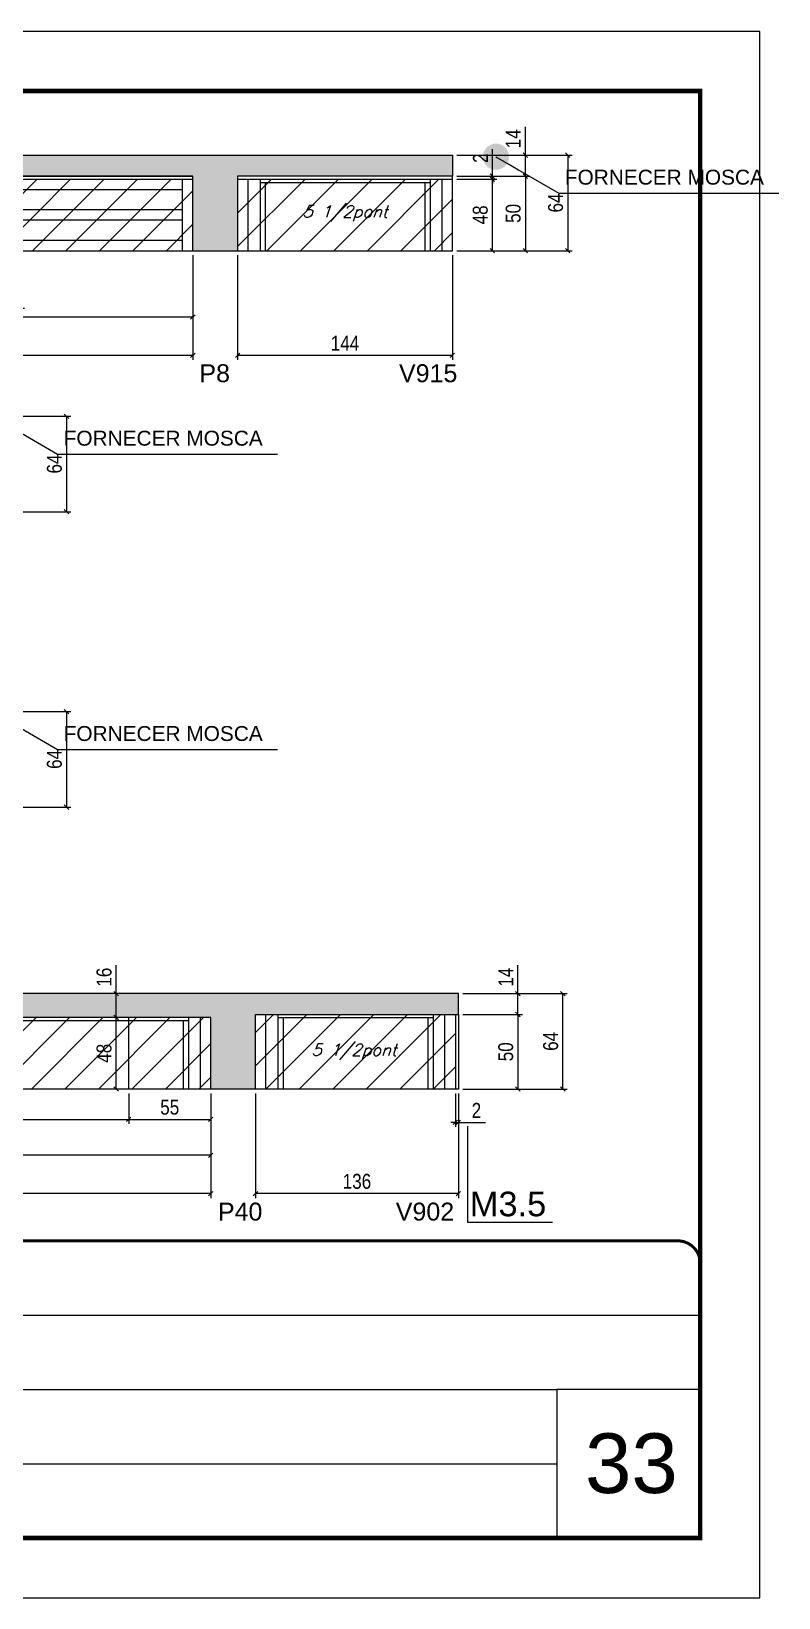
# Model space of a CAD drawing. Extents: x 3309 to 9563, y -2522 to 14608.
# Drawn here: x 4306 to 4807, y 4369 to 5419 of the extents above; entities that cross this region are included whole.
import ezdxf

# ---------------------------------------------------------------- set-up
doc = ezdxf.new("R2010")
doc.units = 0
doc.linetypes.add('CONTINUO', pattern=[0])
doc.linetypes.add('DASHED', pattern=[0.75, 0.5, -0.25])
for name, color, linetype in [('5', 5, 'Continuous'), ('COTA', 241, 'Continuous'), ('NOMENCLATURA', 7, 'Continuous'), ('Painéis', 200, 'Continuous'), ('SARR_2.2x7', 40, 'Continuous'), ('SARR_3.5x7', 81, 'Continuous'), ('texto', 7, 'Continuous')]:
    doc.layers.add(name, color=color, linetype=linetype)
for name, color, linetype, lineweight in [('CARIMBO', 255, 'Continuous', 9), ('Folhas', 255, 'Continuous', 9), ('Hachura', 251, 'Continuous', 9), ('SARRAFO DE PRESSAO', 251, 'DASHED', 9)]:
    doc.layers.add(name, color=color, linetype=linetype, lineweight=lineweight)
doc.styles.add('ARIAL', font='arial.ttf')
doc.styles.add('COTA TECNICA', font='techl___.ttf', dxfattribs={"height": 10})
doc.styles.add('Romans', font='romans.shx')
doc.styles.get("Standard").update_dxf_attribs({"font": 'arial.ttf'})
doc.styles.add('Tecnologia', font='')
doc.styles.get('Tecnologia').set_extended_font_data('Forgotten Futurist')
doc.dimstyles.new('3x', dxfattribs={"dimtxt": 10, "dimasz": 5, "dimexe": 7, "dimexo": 5, "dimgap": 4, "dimtad": 1, "dimdec": 4, "dimlfac": 0.333333, "dimdsep": 46, "dimtxsty": 'Standard', "dimblk": 'DOT', "dimcen": 0.09, "dimclrd": 1, "dimclre": 1, "dimclrt": 2, "dimadec": 0, "dimazin": 2, "dimtfac": 1, "dimtdec": 4, "dimtmove": 0, "dimatfit": 3, "dimldrblk": 'DOT', "dimfxl": 1, "dimtolj": 1, "dimtzin": 0, "dimlwd": 9, "dimlwe": 9, "dimarcsym": 0})
doc.dimstyles.new('PAINEL', dxfattribs={"dimtxt": 10, "dimasz": 3, "dimexe": 3, "dimexo": 3, "dimgap": 3, "dimtad": 1, "dimdec": 1, "dimzin": 12, "dimdsep": 46, "dimtxsty": 'COTA TECNICA', "dimblk1": 'OBLIQUE', "dimblk2": 'OBLIQUE', "dimsah": 1, "dimcen": 0.9, "dimclrd": 4, "dimclre": 4, "dimclrt": 240, "dimadec": 1, "dimazin": 3, "dimtfac": 1, "dimtdec": 1, "dimtmove": 0, "dimatfit": 3, "dimfxl": 1, "dimtolj": 1, "dimtzin": 12, "dimarcsym": 0})

# ---------------------------------------------------------------- blocks, each defined once
blk = doc.blocks.new('9999999999')
at = {"color": 30, "linetype": 'CONTINUO'}
for p, q in [((98564.6, 34230.2), (98564.6, 34429.4)), ((98564.6, 34379.6), (99584, 34379.6)), ((98564.6, 34329.8), (99488, 34329.8)), ((99584, 34329.8), (99488, 34329.8)), ((99488, 34329.8), (99488, 34230.2)), ((98564.6, 34280), (99488, 34280))]:
    blk.add_line(p, q, dxfattribs=at)
at = {"color": 30, "linetype": 'CONTINUO', "const_width": 2}
blk.add_lwpolyline([(99584, 34230.2), (99584, 34414.4, 0.414214), (99569, 34429.4), (98229, 34429.4, 0.414214), (98214, 34414.4), (98214, 34245.2, 0.414214), (98229, 34230.2), (99584, 34230.2)], format="xyb", dxfattribs=at)
at = {"layer": 'Folhas'}
blk.add_lwpolyline([(98139, 34190.2), (99624, 34190.2), (99624, 35240.2), (98139, 35240.2)], close=True, dxfattribs=at)
at = {"layer": 'Folhas', "color": 30, "const_width": 3}
blk.add_lwpolyline([(98214, 34230.2), (99584, 34230.2), (99584, 35200.2), (98214, 35200.2)], close=True, dxfattribs=at)
at = {"color": 7, "linetype": 'Continuous', "ltscale": 5, "style": 'ARIAL'}
for s, height, p in [('SKR', 15.48, (98837.7, 34393.1)), ('LEAF LOEFGREN', 15.483, (98837.7, 34343.3)), ('TÉRREO', 15.48, (98837.7, 34293.5)), ('NOVA SISTEMAS CONSTRUTIVOS', 11.059, (98263.2, 34267.2)), ('LATERAIS DE VIGAS', 15.483, (98837.7, 34243.7))]:
    blk.add_text(s, height=height, dxfattribs=at).set_placement(p)
at = {"layer": 'Folhas', "color": 7, "style": 'Tecnologia', "width": 1.5}
for s, p in [('CLIENTE:', (98573.7, 34397.2)), ('OBRA:', (98573.7, 34347.3)), ('PAVIMENTO:', (98573.7, 34297.5)), ('PROJETO:', (98573.7, 34247.7))]:
    blk.add_text(s, height=14, dxfattribs=at).set_placement(p)
blk = doc.blocks.new('_Oblique')
at = {"color": 0, "linetype": 'ByBlock', "lineweight": -2}
blk.add_line((-0.5, -0.5), (0.5, 0.5), dxfattribs=at)
blk = doc.blocks.new('*D2434')
at = {"layer": 'COTA', "color": 4, "linetype": 'ByBlock', "lineweight": -2, "transparency": 16777216}
for p, q in [((4170.3, 5269.2), (4170.3, 5224.8)), ((4414.3, 5269.2), (4414.3, 5224.8)), ((4170.3, 5227.8), (4414.3, 5227.8))]:
    blk.add_line(p, q, dxfattribs=at)
at = {"layer": 'Defpoints', "color": 0, "linetype": 'ByBlock', "transparency": 16777216}
for p in [(4170.3, 5272.2), (4414.3, 5272.2), (4414.3, 5227.8)]:
    blk.add_point(p, dxfattribs=at)
at = {"layer": 'COTA', "color": 4, "linetype": 'ByBlock', "lineweight": -2, "transparency": 16777216, "xscale": 3, "yscale": 3, "zscale": 3, "rotation": 180}
blk.add_blockref('_Oblique', (4170.3, 5227.8), dxfattribs=at)
at = {"layer": 'COTA', "color": 4, "linetype": 'ByBlock', "lineweight": -2, "transparency": 16777216, "xscale": 3, "yscale": 3, "zscale": 3}
blk.add_blockref('_Oblique', (4414.3, 5227.8), dxfattribs=at)
at = {"layer": 'COTA', "color": 240, "linetype": 'ByBlock', "transparency": 16777216, "insert": (4292.3, 5235.8), "char_height": 10, "attachment_point": 5, "style": 'COTA TECNICA'}
blk.add_mtext('\\A1;244', dxfattribs=at)
blk = doc.blocks.new('*D2436')
at = {"layer": 'COTA', "color": 4, "linetype": 'ByBlock', "lineweight": -2, "transparency": 16777216}
for p, q in [((3871.3, 5269.2), (3871.3, 5199.1)), ((4414.3, 5269.2), (4414.3, 5199.1)), ((3871.3, 5202.1), (4414.3, 5202.1))]:
    blk.add_line(p, q, dxfattribs=at)
at = {"layer": 'Defpoints', "color": 0, "linetype": 'ByBlock', "transparency": 16777216}
for p in [(3871.3, 5272.2), (4414.3, 5272.2), (4414.3, 5202.1)]:
    blk.add_point(p, dxfattribs=at)
at = {"layer": 'COTA', "color": 4, "linetype": 'ByBlock', "lineweight": -2, "transparency": 16777216, "xscale": 3, "yscale": 3, "zscale": 3, "rotation": 180}
blk.add_blockref('_Oblique', (3871.3, 5202.1), dxfattribs=at)
at = {"layer": 'COTA', "color": 4, "linetype": 'ByBlock', "lineweight": -2, "transparency": 16777216, "xscale": 3, "yscale": 3, "zscale": 3}
blk.add_blockref('_Oblique', (4414.3, 5202.1), dxfattribs=at)
at = {"layer": 'COTA', "color": 240, "linetype": 'ByBlock', "transparency": 16777216, "insert": (4142.8, 5210.3), "char_height": 10, "attachment_point": 5, "style": 'COTA TECNICA'}
blk.add_mtext('\\A1;543', dxfattribs=at)
blk = doc.blocks.new('*D2439')
at = {"layer": 'COTA', "color": 4, "lineweight": -2, "transparency": 16777216}
for p, q in [((4444.3, 5269.2), (4444.3, 5199.1)), ((4588.3, 5269.2), (4588.3, 5199.1)), ((4444.3, 5202.1), (4588.3, 5202.1))]:
    blk.add_line(p, q, dxfattribs=at)
at = {"layer": 'Defpoints', "color": 0, "transparency": 16777216}
for p in [(4444.3, 5272.2), (4588.3, 5272.2), (4588.3, 5202.1)]:
    blk.add_point(p, dxfattribs=at)
at = {"layer": 'COTA', "color": 4, "lineweight": -2, "transparency": 16777216, "xscale": 3, "yscale": 3, "zscale": 3, "rotation": 180}
blk.add_blockref('_Oblique', (4444.3, 5202.1), dxfattribs=at)
at = {"layer": 'COTA', "color": 4, "lineweight": -2, "transparency": 16777216, "xscale": 3, "yscale": 3, "zscale": 3}
blk.add_blockref('_Oblique', (4588.3, 5202.1), dxfattribs=at)
at = {"layer": 'COTA', "color": 240, "transparency": 16777216, "insert": (4516.3, 5210.2), "char_height": 10, "attachment_point": 5, "style": 'COTA TECNICA'}
blk.add_mtext('\\A1;144', dxfattribs=at)
blk = doc.blocks.new('*D2464')
at = {"layer": 'COTA', "color": 4, "lineweight": -2, "transparency": 16777216}
for p, q in [((4456.3, 4707.2), (4456.3, 4637.1)), ((4592.3, 4707.2), (4592.3, 4637.1)), ((4592.3, 4640.1), (4456.3, 4640.1))]:
    blk.add_line(p, q, dxfattribs=at)
at = {"layer": 'Defpoints', "color": 0, "transparency": 16777216}
for p in [(4456.3, 4710.2), (4592.3, 4710.2), (4456.3, 4640.1)]:
    blk.add_point(p, dxfattribs=at)
at = {"layer": 'COTA', "color": 4, "lineweight": -2, "transparency": 16777216, "xscale": 3, "yscale": 3, "zscale": 3, "rotation": 180}
blk.add_blockref('_Oblique', (4456.3, 4640.1), dxfattribs=at)
at = {"layer": 'COTA', "color": 4, "lineweight": -2, "transparency": 16777216, "xscale": 3, "yscale": 3, "zscale": 3}
blk.add_blockref('_Oblique', (4592.3, 4640.1), dxfattribs=at)
at = {"layer": 'COTA', "color": 240, "transparency": 16777216, "insert": (4524.3, 4648.3), "char_height": 10, "attachment_point": 5, "style": 'COTA TECNICA'}
blk.add_mtext('\\A1;136', dxfattribs=at)
blk = doc.blocks.new('*D2465')
at = {"layer": 'COTA', "color": 4, "linetype": 'ByBlock', "lineweight": -2, "transparency": 16777216}
for p, q in [((3883.3, 4707.2), (3883.3, 4637.1)), ((4426.3, 4707.2), (4426.3, 4637.1)), ((4426.3, 4640.1), (3883.3, 4640.1))]:
    blk.add_line(p, q, dxfattribs=at)
at = {"layer": 'Defpoints', "color": 0, "linetype": 'ByBlock', "transparency": 16777216}
for p in [(3883.3, 4710.2), (4426.3, 4710.2), (3883.3, 4640.1)]:
    blk.add_point(p, dxfattribs=at)
at = {"layer": 'COTA', "color": 4, "linetype": 'ByBlock', "lineweight": -2, "transparency": 16777216, "xscale": 3, "yscale": 3, "zscale": 3, "rotation": 180}
blk.add_blockref('_Oblique', (3883.3, 4640.1), dxfattribs=at)
at = {"layer": 'COTA', "color": 4, "linetype": 'ByBlock', "lineweight": -2, "transparency": 16777216, "xscale": 3, "yscale": 3, "zscale": 3}
blk.add_blockref('_Oblique', (4426.3, 4640.1), dxfattribs=at)
at = {"layer": 'COTA', "color": 240, "linetype": 'ByBlock', "transparency": 16777216, "insert": (4154.8, 4648.3), "char_height": 10, "attachment_point": 5, "style": 'COTA TECNICA'}
blk.add_mtext('\\A1;543', dxfattribs=at)
blk = doc.blocks.new('*D2460')
at = {"layer": 'COTA', "color": 4, "lineweight": -2, "transparency": 16777216}
for p, q in [((4127.3, 4707.2), (4127.3, 4686.9)), ((4371.3, 4707.2), (4371.3, 4686.9)), ((4127.3, 4689.9), (4371.3, 4689.9))]:
    blk.add_line(p, q, dxfattribs=at)
at = {"layer": 'Defpoints', "color": 0, "transparency": 16777216}
for p in [(4127.3, 4710.2, 0), (4371.3, 4710.2, 0), (4371.3, 4689.9)]:
    blk.add_point(p, dxfattribs=at)
at = {"layer": 'COTA', "color": 4, "lineweight": -2, "transparency": 16777216, "xscale": 3, "yscale": 3, "zscale": 3, "rotation": 180}
blk.add_blockref('_Oblique', (4127.3, 4689.9), dxfattribs=at)
at = {"layer": 'COTA', "color": 4, "lineweight": -2, "transparency": 16777216, "xscale": 3, "yscale": 3, "zscale": 3}
blk.add_blockref('_Oblique', (4371.3, 4689.9), dxfattribs=at)
at = {"layer": 'COTA', "color": 240, "transparency": 16777216, "insert": (4249.3, 4698), "char_height": 10, "attachment_point": 5, "style": 'COTA TECNICA'}
blk.add_mtext('\\A1;244', dxfattribs=at)
blk = doc.blocks.new('*D2461')
at = {"layer": 'COTA', "color": 4, "lineweight": -2, "transparency": 16777216}
for p, q in [((4371.3, 4707.2), (4371.3, 4686.9)), ((4426.3, 4707.2), (4426.3, 4686.9)), ((4371.3, 4689.9), (4426.3, 4689.9))]:
    blk.add_line(p, q, dxfattribs=at)
at = {"layer": 'Defpoints', "color": 0, "transparency": 16777216}
for p in [(4371.3, 4710.2, 0), (4426.3, 4710.2, 0), (4426.3, 4689.9)]:
    blk.add_point(p, dxfattribs=at)
at = {"layer": 'COTA', "color": 4, "lineweight": -2, "transparency": 16777216, "xscale": 3, "yscale": 3, "zscale": 3, "rotation": 180}
blk.add_blockref('_Oblique', (4371.3, 4689.9), dxfattribs=at)
at = {"layer": 'COTA', "color": 4, "lineweight": -2, "transparency": 16777216, "xscale": 3, "yscale": 3, "zscale": 3}
blk.add_blockref('_Oblique', (4426.3, 4689.9), dxfattribs=at)
at = {"layer": 'COTA', "color": 240, "transparency": 16777216, "insert": (4398.8, 4698), "char_height": 10, "attachment_point": 5, "style": 'COTA TECNICA'}
blk.add_mtext('\\A1;55', dxfattribs=at)
blk = doc.blocks.new('*D2462')
at = {"layer": 'COTA', "color": 4, "lineweight": -2, "transparency": 16777216}
for p, q in [((4127.3, 4707.2), (4127.3, 4662.8)), ((4426.3, 4707.2), (4426.3, 4662.8)), ((4426.3, 4665.8), (4127.3, 4665.8))]:
    blk.add_line(p, q, dxfattribs=at)
at = {"layer": 'Defpoints', "color": 0, "transparency": 16777216}
for p in [(4127.3, 4710.2), (4426.3, 4710.2), (4127.3, 4665.8)]:
    blk.add_point(p, dxfattribs=at)
at = {"layer": 'COTA', "color": 4, "lineweight": -2, "transparency": 16777216, "xscale": 3, "yscale": 3, "zscale": 3, "rotation": 180}
blk.add_blockref('_Oblique', (4127.3, 4665.8), dxfattribs=at)
at = {"layer": 'COTA', "color": 4, "lineweight": -2, "transparency": 16777216, "xscale": 3, "yscale": 3, "zscale": 3}
blk.add_blockref('_Oblique', (4426.3, 4665.8), dxfattribs=at)
at = {"layer": 'COTA', "color": 240, "transparency": 16777216, "insert": (4276.8, 4673.8), "char_height": 10, "attachment_point": 5, "style": 'COTA TECNICA'}
blk.add_mtext('\\A1;299', dxfattribs=at)
blk = doc.blocks.new('*D2466')
at = {"layer": 'COTA', "color": 4, "lineweight": -2, "transparency": 16777216}
for p, q in [((4595.3, 4760.2), (4635.2, 4760.2)), ((4632.2, 4760.2), (4632.2, 4710.2)), ((4595.3, 4710.2), (4635.2, 4710.2))]:
    blk.add_line(p, q, dxfattribs=at)
at = {"layer": 'Defpoints', "color": 0, "transparency": 16777216}
for p in [(4592.3, 4760.2), (4592.3, 4710.2), (4632.2, 4710.2)]:
    blk.add_point(p, dxfattribs=at)
at = {"layer": 'COTA', "color": 4, "lineweight": -2, "transparency": 16777216, "xscale": 3, "yscale": 3, "zscale": 3}
for p, rotation in [((4632.2, 4760.2), 90), ((4632.2, 4710.2), 270)]:
    blk.add_blockref('_Oblique', p, dxfattribs=dict(at, rotation=rotation))
at = {"layer": 'COTA', "color": 240, "transparency": 16777216, "insert": (4624.1, 4735.2), "char_height": 10, "attachment_point": 5, "rotation": 90, "style": 'COTA TECNICA'}
blk.add_mtext('\\A1;50', dxfattribs=at)
blk = doc.blocks.new('*D2467')
at = {"layer": 'COTA', "color": 4, "lineweight": -2, "transparency": 16777216}
for p, q in [((4632.2, 4774.2), (4632.2, 4793.3)), ((4595.3, 4774.2), (4635.2, 4774.2)), ((4632.2, 4760.2), (4632.2, 4774.2)), ((4595.3, 4760.2), (4635.2, 4760.2))]:
    blk.add_line(p, q, dxfattribs=at)
at = {"layer": 'Defpoints', "color": 0, "transparency": 16777216}
for p in [(4592.3, 4774.2), (4632.2, 4774.2), (4592.3, 4760.2)]:
    blk.add_point(p, dxfattribs=at)
at = {"layer": 'COTA', "color": 4, "lineweight": -2, "transparency": 16777216, "xscale": 3, "yscale": 3, "zscale": 3}
for p, rotation in [((4632.2, 4774.2), 90), ((4632.2, 4760.2), 270)]:
    blk.add_blockref('_Oblique', p, dxfattribs=dict(at, rotation=rotation))
at = {"layer": 'COTA', "color": 240, "transparency": 16777216, "insert": (4624.1, 4785.2), "char_height": 10, "attachment_point": 5, "rotation": 90, "style": 'COTA TECNICA'}
blk.add_mtext('\\A1;14', dxfattribs=at)
blk = doc.blocks.new('*D2468')
at = {"layer": 'COTA', "color": 4, "lineweight": -2, "transparency": 16777216}
for p, q in [((4595.3, 4774.2), (4665.3, 4774.2)), ((4662.3, 4710.2), (4662.3, 4774.2)), ((4595.3, 4710.2), (4665.3, 4710.2))]:
    blk.add_line(p, q, dxfattribs=at)
at = {"layer": 'Defpoints', "color": 0, "transparency": 16777216}
for p in [(4592.3, 4774.2), (4662.3, 4774.2), (4592.3, 4710.2)]:
    blk.add_point(p, dxfattribs=at)
at = {"layer": 'COTA', "color": 4, "lineweight": -2, "transparency": 16777216, "xscale": 3, "yscale": 3, "zscale": 3}
for p, rotation in [((4662.3, 4774.2), 90), ((4662.3, 4710.2), 270)]:
    blk.add_blockref('_Oblique', p, dxfattribs=dict(at, rotation=rotation))
at = {"layer": 'COTA', "color": 240, "transparency": 16777216, "insert": (4654.2, 4742.2), "char_height": 10, "attachment_point": 5, "rotation": 90, "style": 'COTA TECNICA'}
blk.add_mtext('\\A1;64', dxfattribs=at)
blk = doc.blocks.new('*D2469')
at = {"layer": 'COTA', "color": 4, "lineweight": -2, "transparency": 16777216}
for p, q in [((4590.3, 4707.2), (4590.3, 4684.9)), ((4592.3, 4707.2), (4592.3, 4684.9)), ((4590.3, 4687.9), (4587.3, 4687.9)), ((4590.3, 4687.9), (4592.3, 4687.9)), ((4592.3, 4687.9), (4610.4, 4687.9))]:
    blk.add_line(p, q, dxfattribs=at)
at = {"layer": 'Defpoints', "color": 0, "transparency": 16777216}
for p in [(4590.3, 4710.2), (4592.3, 4710.2), (4592.3, 4687.9)]:
    blk.add_point(p, dxfattribs=at)
at = {"layer": 'COTA', "color": 4, "lineweight": -2, "transparency": 16777216, "xscale": 3, "yscale": 3, "zscale": 3}
blk.add_blockref('_Oblique', (4590.3, 4687.9), dxfattribs=at)
at = {"layer": 'COTA', "color": 4, "lineweight": -2, "transparency": 16777216, "xscale": 3, "yscale": 3, "zscale": 3, "rotation": 180}
blk.add_blockref('_Oblique', (4592.3, 4687.9), dxfattribs=at)
at = {"layer": 'COTA', "color": 240, "transparency": 16777216, "insert": (4604.4, 4695.9), "char_height": 10, "attachment_point": 5, "style": 'COTA TECNICA'}
blk.add_mtext('\\A1;2', dxfattribs=at)
blk = doc.blocks.new('*D2470')
at = {"layer": 'COTA', "color": 4, "lineweight": -2, "transparency": 16777216}
for p, q in [((4368.3, 4758.2), (4359.9, 4758.2)), ((4362.9, 4710.2), (4362.9, 4758.2)), ((4368.3, 4710.2), (4359.9, 4710.2))]:
    blk.add_line(p, q, dxfattribs=at)
at = {"layer": 'Defpoints', "color": 0, "transparency": 16777216}
for p in [(4362.9, 4758.2), (4371.3, 4758.2), (4371.3, 4710.2)]:
    blk.add_point(p, dxfattribs=at)
at = {"layer": 'COTA', "color": 4, "lineweight": -2, "transparency": 16777216, "xscale": 3, "yscale": 3, "zscale": 3}
for p, rotation in [((4362.9, 4758.2), 90), ((4362.9, 4710.2), 270)]:
    blk.add_blockref('_Oblique', p, dxfattribs=dict(at, rotation=rotation))
at = {"layer": 'COTA', "color": 240, "transparency": 16777216, "insert": (4354.8, 4734.2), "char_height": 10, "attachment_point": 5, "rotation": 90, "style": 'COTA TECNICA'}
blk.add_mtext('\\A1;48', dxfattribs=at)
blk = doc.blocks.new('*D2471')
at = {"layer": 'COTA', "color": 4, "lineweight": -2, "transparency": 16777216}
for p, q in [((4362.9, 4774.2), (4362.9, 4793.2)), ((4368.3, 4774.2), (4359.9, 4774.2)), ((4362.9, 4758.2), (4362.9, 4774.2)), ((4368.3, 4758.2), (4359.9, 4758.2))]:
    blk.add_line(p, q, dxfattribs=at)
at = {"layer": 'Defpoints', "color": 0, "transparency": 16777216}
for p in [(4362.9, 4774.2), (4371.3, 4774.2), (4371.3, 4758.2)]:
    blk.add_point(p, dxfattribs=at)
at = {"layer": 'COTA', "color": 4, "lineweight": -2, "transparency": 16777216, "xscale": 3, "yscale": 3, "zscale": 3}
for p, rotation in [((4362.9, 4774.2), 90), ((4362.9, 4758.2), 270)]:
    blk.add_blockref('_Oblique', p, dxfattribs=dict(at, rotation=rotation))
at = {"layer": 'COTA', "color": 240, "transparency": 16777216, "insert": (4354.8, 4785.2), "char_height": 10, "attachment_point": 5, "rotation": 90, "style": 'COTA TECNICA'}
blk.add_mtext('\\A1;16', dxfattribs=at)
blk = doc.blocks.new('_Dot')
at = {"color": 0, "linetype": 'ByBlock', "lineweight": -2}
blk.add_line((-0.5, 0), (-1, 0), dxfattribs=at)
at = {"color": 0, "linetype": 'ByBlock', "const_width": 0.5}
blk.add_lwpolyline([(-0.25, 0, 1), (0.25, 0, 1)], format="xyb", close=True, dxfattribs=at)
blk = doc.blocks.new('*D2655')
at = {"layer": 'COTA', "color": 4, "lineweight": -2, "transparency": 16777216}
for p, q in [((4255.3, 4963.2), (4332.6, 4963.2)), ((4329.6, 4963.2), (4329.6, 4899.2)), ((4255.3, 4899.2), (4332.6, 4899.2))]:
    blk.add_line(p, q, dxfattribs=at)
at = {"layer": 'Defpoints', "color": 0, "transparency": 16777216}
for p in [(4252.3, 4963.2, 0), (4252.3, 4899.2, 0), (4329.6, 4899.2)]:
    blk.add_point(p, dxfattribs=at)
at = {"layer": 'COTA', "color": 4, "lineweight": -2, "transparency": 16777216, "xscale": 3, "yscale": 3, "zscale": 3}
for p, rotation in [((4329.6, 4963.2), 90), ((4329.6, 4899.2), 270)]:
    blk.add_blockref('_Oblique', p, dxfattribs=dict(at, rotation=rotation))
at = {"layer": 'COTA', "color": 240, "transparency": 16777216, "insert": (4321.5, 4931.2), "char_height": 10, "attachment_point": 5, "rotation": 90, "style": 'COTA TECNICA'}
blk.add_mtext('\\A1;64', dxfattribs=at)
blk = doc.blocks.new('*D2660')
at = {"layer": 'COTA', "color": 4, "lineweight": -2, "transparency": 16777216}
for p, q in [((4255.3, 5161.2), (4332.6, 5161.2)), ((4329.6, 5161.2), (4329.6, 5097.2)), ((4255.3, 5097.2), (4332.6, 5097.2))]:
    blk.add_line(p, q, dxfattribs=at)
at = {"layer": 'Defpoints', "color": 0, "transparency": 16777216}
for p in [(4252.3, 5161.2, 0), (4252.3, 5097.2, 0), (4329.6, 5097.2)]:
    blk.add_point(p, dxfattribs=at)
at = {"layer": 'COTA', "color": 4, "lineweight": -2, "transparency": 16777216, "xscale": 3, "yscale": 3, "zscale": 3}
for p, rotation in [((4329.6, 5161.2), 90), ((4329.6, 5097.2), 270)]:
    blk.add_blockref('_Oblique', p, dxfattribs=dict(at, rotation=rotation))
at = {"layer": 'COTA', "color": 240, "transparency": 16777216, "insert": (4321.5, 5129.2), "char_height": 10, "attachment_point": 5, "rotation": 90, "style": 'COTA TECNICA'}
blk.add_mtext('\\A1;64', dxfattribs=at)
blk = doc.blocks.new('*D2663')
at = {"layer": 'COTA', "color": 4, "lineweight": -2, "transparency": 16777216}
for p, q in [((4591.3, 5322.2), (4640.2, 5322.2)), ((4637.2, 5322.2), (4637.2, 5272.2)), ((4591.3, 5272.2), (4640.2, 5272.2))]:
    blk.add_line(p, q, dxfattribs=at)
at = {"layer": 'Defpoints', "color": 0, "transparency": 16777216}
for p in [(4588.3, 5322.2, 0), (4588.3, 5272.2, 0), (4637.2, 5272.2)]:
    blk.add_point(p, dxfattribs=at)
at = {"layer": 'COTA', "color": 4, "lineweight": -2, "transparency": 16777216, "xscale": 3, "yscale": 3, "zscale": 3}
for p, rotation in [((4637.2, 5322.2), 90), ((4637.2, 5272.2), 270)]:
    blk.add_blockref('_Oblique', p, dxfattribs=dict(at, rotation=rotation))
at = {"layer": 'COTA', "color": 240, "transparency": 16777216, "insert": (4629.1, 5297.2), "char_height": 10, "attachment_point": 5, "rotation": 90, "style": 'COTA TECNICA'}
blk.add_mtext('\\A1;50', dxfattribs=at)
blk = doc.blocks.new('*D2664')
at = {"layer": 'COTA', "color": 4, "lineweight": -2, "transparency": 16777216}
for p, q in [((4637.2, 5336.2), (4637.2, 5355.3)), ((4591.3, 5336.2), (4640.2, 5336.2)), ((4637.2, 5322.2), (4637.2, 5336.2)), ((4591.3, 5322.2), (4640.2, 5322.2))]:
    blk.add_line(p, q, dxfattribs=at)
at = {"layer": 'Defpoints', "color": 0, "transparency": 16777216}
for p in [(4588.3, 5336.2, 0), (4637.2, 5336.2), (4588.3, 5322.2, 0)]:
    blk.add_point(p, dxfattribs=at)
at = {"layer": 'COTA', "color": 4, "lineweight": -2, "transparency": 16777216, "xscale": 3, "yscale": 3, "zscale": 3}
for p, rotation in [((4637.2, 5336.2), 90), ((4637.2, 5322.2), 270)]:
    blk.add_blockref('_Oblique', p, dxfattribs=dict(at, rotation=rotation))
at = {"layer": 'COTA', "color": 240, "transparency": 16777216, "insert": (4629.1, 5347.2), "char_height": 10, "attachment_point": 5, "rotation": 90, "style": 'COTA TECNICA'}
blk.add_mtext('\\A1;14', dxfattribs=at)
blk = doc.blocks.new('*D2666')
at = {"layer": 'COTA', "color": 4, "lineweight": -2, "transparency": 16777216}
for p, q in [((4591.3, 5320.2), (4618.1, 5320.2)), ((4615.1, 5272.2), (4615.1, 5320.2)), ((4591.3, 5272.2), (4618.1, 5272.2))]:
    blk.add_line(p, q, dxfattribs=at)
at = {"layer": 'Defpoints', "color": 0, "transparency": 16777216}
for p in [(4588.3, 5320.2, 0), (4615.1, 5320.2), (4588.3, 5272.2, 0)]:
    blk.add_point(p, dxfattribs=at)
at = {"layer": 'COTA', "color": 4, "lineweight": -2, "transparency": 16777216, "xscale": 3, "yscale": 3, "zscale": 3}
for p, rotation in [((4615.1, 5320.2), 90), ((4615.1, 5272.2), 270)]:
    blk.add_blockref('_Oblique', p, dxfattribs=dict(at, rotation=rotation))
at = {"layer": 'COTA', "color": 240, "transparency": 16777216, "insert": (4607, 5296.2), "char_height": 10, "attachment_point": 5, "rotation": 90, "style": 'COTA TECNICA'}
blk.add_mtext('\\A1;48', dxfattribs=at)
blk = doc.blocks.new('*D2667')
at = {"layer": 'COTA', "color": 4, "lineweight": -2, "transparency": 16777216}
for p, q in [((4615.1, 5322.2), (4615.1, 5340.3)), ((4591.3, 5322.2), (4618.1, 5322.2)), ((4591.3, 5320.2), (4618.1, 5320.2)), ((4615.1, 5320.2), (4615.1, 5322.2)), ((4615.1, 5320.2), (4615.1, 5317.2))]:
    blk.add_line(p, q, dxfattribs=at)
at = {"layer": 'Defpoints', "color": 0, "transparency": 16777216}
for p in [(4588.3, 5322.2, 0), (4588.3, 5320.2, 0), (4615.1, 5322.2)]:
    blk.add_point(p, dxfattribs=at)
at = {"layer": 'COTA', "color": 4, "lineweight": -2, "transparency": 16777216, "xscale": 3, "yscale": 3, "zscale": 3}
for p, rotation in [((4615.1, 5322.2), 270), ((4615.1, 5320.2), 90)]:
    blk.add_blockref('_Oblique', p, dxfattribs=dict(at, rotation=rotation))
at = {"layer": 'COTA', "color": 240, "transparency": 16777216, "insert": (4607.1, 5334.2), "char_height": 10, "attachment_point": 5, "rotation": 90, "style": 'COTA TECNICA'}
blk.add_mtext('\\A1;2', dxfattribs=at)
blk = doc.blocks.new('*D2665')
at = {"layer": 'COTA', "color": 4, "lineweight": -2, "transparency": 16777216}
for p, q in [((4591.3, 5336.2), (4668.6, 5336.2)), ((4665.6, 5336.2), (4665.6, 5272.2)), ((4591.3, 5272.2), (4668.6, 5272.2))]:
    blk.add_line(p, q, dxfattribs=at)
at = {"layer": 'Defpoints', "color": 0, "transparency": 16777216}
for p in [(4588.3, 5336.2, 0), (4588.3, 5272.2, 0), (4665.6, 5272.2)]:
    blk.add_point(p, dxfattribs=at)
at = {"layer": 'COTA', "color": 4, "lineweight": -2, "transparency": 16777216, "xscale": 3, "yscale": 3, "zscale": 3}
for p, rotation in [((4665.6, 5336.2), 90), ((4665.6, 5272.2), 270)]:
    blk.add_blockref('_Oblique', p, dxfattribs=dict(at, rotation=rotation))
at = {"layer": 'COTA', "color": 240, "transparency": 16777216, "insert": (4657.5, 5304.2), "char_height": 10, "attachment_point": 5, "rotation": 90, "style": 'COTA TECNICA'}
blk.add_mtext('\\A1;64', dxfattribs=at)

msp = doc.modelspace()

# ---------------------------------------------------------------- hatches: boundary and pattern name
at = {"layer": 'COTA'}
h = msp.add_hatch(dxfattribs=at)
h.set_pattern_fill('AR-CONC', color=256, scale=0.03)
h.paths.add_polyline_path([(4444.33, 5322.17), (4588.33, 5322.17), (4588.33, 5336.17), (3709.33, 5336.17), (3709.33, 5322.17), (3841.33, 5322.17), (3841.33, 5272.17), (3871.33, 5272.17), (3871.33, 5322.17), (4414.33, 5322.17), (4414.33, 5272.17), (4444.33, 5272.17)])
h = msp.add_hatch(dxfattribs=at)
h.set_pattern_fill('AR-CONC', color=256, scale=0.03)
h.set_pattern_definition([(50, (0, -561.9996), (5.46554, -0.4781726), [0.5715, -6.2865]), (355, (0, -561.9996), (-1.0573026, 5.7317054), [0.4572, -5.0292175]), (100.451445, (0.4555, -562.0395), (4.4082374, 5.2535326), [0.4857003, -5.3427073]), (46.1842, (0, -560.4756), (8.132371, -1.26127), [0.85725, -9.42975]), (96.63556, (0.678, -560.581), (7.122124, 7.422784), [0.728551, -8.014068]), (351.18415, (0, -560.476), (7.122124, 7.422784), [0.685799, -7.543792]), (21, (0.762, -560.8566), (4.5484317, -3.067956), [0.5715, -6.2865]), (326, (0.762, -560.8566), (1.854061, 5.525639), [0.4572, -5.0292]), (71.451445, (1.141, -561.1123), (6.4024926, 2.457683), [0.4857003, -5.342698]), (37.5, (0, -561.9996), (0.0926581, 2.53665117), [0, -4.96824, 0, -5.1054, 0, -5.04825]), (7.5, (0, -561.9996), (2.0045899, 3.0054172), [0, -2.91084, 0, -4.85394, 0, -1.92405]), (327.5, (-1.6993, -561.9996), (4.06771786, -0.1718623), [0, -1.905, 0, -5.9436, 0, -7.8867]), (317.5, (-2.4613, -561.9996), (4.4438754, 0.7627947), [0, -2.4765, 0, -3.94716, 0, -5.6007])])
h.paths.add_polyline_path([(3853.33, 4710.17), (3883.33, 4710.17), (3883.33, 4758.17), (4426.33, 4758.17), (4426.33, 4710.17), (4456.33, 4710.17), (4456.33, 4760.17), (4592.33, 4760.17), (4592.33, 4774.17), (3709.33, 4774.17), (3709.33, 4760.17), (3853.33, 4760.17)])
at = {"layer": 'Hachura', "linetype": 'ByBlock'}
h = msp.add_hatch(dxfattribs=at)
h.set_pattern_fill('ANSI31', color=256, scale=5)
h.paths.add_polyline_path([(3841.33, 5272.17), (3841.33, 5320.17), (3709.33, 5320.17), (3709.33, 5272.17)])
h.paths.add_polyline_path([(3926.33, 5272.17), (3926.33, 5320.17), (3871.33, 5320.17), (3871.33, 5272.17)])
h.paths.add_polyline_path([(4170.33, 5272.17), (4170.33, 5320.17), (3926.33, 5320.17), (3926.33, 5272.17)])
h.paths.add_polyline_path([(4414.33, 5272.17), (4414.33, 5320.17), (4170.33, 5320.17), (4170.33, 5272.17)])
h.paths.add_polyline_path([(4588.33, 5272.17), (4588.33, 5320.17), (4444.33, 5320.17), (4444.33, 5272.17)])
h.paths.add_polyline_path([(4252.33, 5097.2), (4252.33, 5145.2), (4008.33, 5145.2), (4008.33, 5097.2)])
h.paths.add_polyline_path([(4008.33, 5097.2), (4008.33, 5145.2), (3764.33, 5145.2), (3764.33, 5097.2)])
h.paths.add_polyline_path([(3709.33, 5145.2), (3709.33, 5097.2), (3764.33, 5097.2), (3764.33, 5145.2)])
h.paths.add_polyline_path([(3764.33, 4947.23), (3709.33, 4947.23), (3709.33, 4899.23), (3764.33, 4899.23)])
h.paths.add_polyline_path([(3764.33, 4947.23), (3764.33, 4899.23), (4008.33, 4899.23), (4008.33, 4947.23)])
h.paths.add_polyline_path([(4008.33, 4947.23), (4008.33, 4899.23), (4252.33, 4899.23), (4252.33, 4947.23)])
h.paths.add_polyline_path([(3853.33, 4710.17), (3853.33, 4760.17), (3709.33, 4760.17), (3709.33, 4710.17)])
h.paths.add_polyline_path([(3883.33, 4758.17), (3883.33, 4710.17), (4127.33, 4710.17), (4127.33, 4758.17)])
h.paths.add_polyline_path([(4127.33, 4758.17), (4127.33, 4710.17), (4371.33, 4710.17), (4371.33, 4758.17)])
h.paths.add_polyline_path([(4371.33, 4758.17), (4371.33, 4710.17), (4426.33, 4710.17), (4426.33, 4758.17)])
h.paths.add_polyline_path([(4590.33, 4710.17), (4590.33, 4760.17), (4456.33, 4760.17), (4456.33, 4710.17)])

# ---------------------------------------------------------------- linework, layer by layer
at = {"layer": 'COTA'}
for p, q in [((3709.33, 5336.17), (4588.33, 5336.17)), ((4588.33, 5336.17), (4588.33, 5322.17)), ((4414.33, 5272.17), (4444.33, 5272.17)), ((4592.33, 4774.17), (3709.33, 4774.17)), ((4592.33, 4760.17), (4592.33, 4774.17)), ((4456.33, 4710.17), (4426.33, 4710.17))]:
    msp.add_line(p, q, dxfattribs=at)
at = {"layer": 'NOMENCLATURA', "linetype": 'Continuous'}
for p, q in [((4598.63, 4620.73), (4598.63, 4685.35)), ((4655.41, 4620.73), (4598.63, 4620.73))]:
    msp.add_line(p, q, dxfattribs=at)
at = {"layer": 'Painéis', "linetype": 'ByBlock'}
for p, q in [((3871.33, 5322.17), (4414.33, 5322.17)), ((4414.33, 5272.17), (4414.33, 5322.17)), ((4588.33, 5322.17), (4444.33, 5322.17)), ((4444.33, 5322.17), (4444.33, 5272.17)), ((4588.33, 5272.17), (4588.33, 5322.17)), ((3871.33, 5272.17), (4414.33, 5272.17)), ((4444.33, 5272.17), (4588.33, 5272.17)), ((4426.33, 4758.17), (3883.33, 4758.17)), ((4371.33, 4710.17), (4371.33, 4758.17)), ((4426.33, 4710.17), (4426.33, 4758.17)), ((4456.33, 4710.17), (4456.33, 4760.17)), ((4456.33, 4760.17), (4592.33, 4760.17)), ((4590.33, 4760.17), (4590.33, 4710.17)), ((4592.33, 4760.17), (4592.33, 4710.17)), ((4426.33, 4710.17), (3883.33, 4710.17)), ((4592.33, 4710.17), (4456.33, 4710.17))]:
    msp.add_line(p, q, dxfattribs=at)
at = {"layer": 'Painéis', "linetype": 'ByBlock', "elevation": 0}
for points in [[(3871.33, 5320.17), (4414.33, 5320.17), (4414.33, 5322.17), (3871.33, 5322.17)], [(4444.33, 5320.17), (4588.33, 5320.17), (4588.33, 5322.17), (4444.33, 5322.17)]]:
    msp.add_lwpolyline(points, close=True, dxfattribs=at)
at = {"layer": 'SARR_2.2x7', "linetype": 'Continuous'}
for p, q in [((4170.33, 5313.17), (4407.33, 5313.17)), ((4407.33, 5272.17), (4407.33, 5320.17)), ((4451.33, 5272.17), (4451.33, 5320.17)), ((4459.33, 5317.97), (4573.33, 5317.97)), ((4581.33, 5272.17), (4581.33, 5320.17)), ((4170.33, 5299.91), (4407.33, 5299.91)), ((4170.33, 5292.91), (4407.33, 5292.91)), ((4170.33, 5279.17), (4407.33, 5279.17)), ((4419.33, 4710.17), (4419.33, 4758.17)), ((4463.33, 4710.17), (4463.33, 4760.17)), ((4575.33, 4757.97), (4471.33, 4757.97)), ((4583.33, 4710.17), (4583.33, 4760.17)), ((4411.33, 4755.97), (4127.33, 4755.97))]:
    msp.add_line(p, q, dxfattribs=at)
at = {"layer": 'SARR_3.5x7'}
for p, q in [((4459.33, 5320.17), (4459.33, 5272.17)), ((4462.83, 5317.97), (4462.83, 5272.17)), ((4569.83, 5317.97), (4569.83, 5272.17)), ((4573.33, 5320.17), (4573.33, 5272.17)), ((4411.33, 4758.17), (4411.33, 4710.17)), ((4471.33, 4760.17), (4471.33, 4710.17)), ((4474.83, 4757.97), (4474.83, 4710.17)), ((4571.83, 4757.97), (4571.83, 4710.17)), ((4575.33, 4760.17), (4575.33, 4710.17)), ((4407.83, 4755.97), (4407.83, 4710.17))]:
    msp.add_line(p, q, dxfattribs=at)

# ---------------------------------------------------------------- block references
at = {"layer": 'SARRAFO DE PRESSAO', "color": 6, "linetype": 'ByBlock'}
msp.add_blockref('9999999999', (-94829.61, -29820.95), dxfattribs=at)

# ---------------------------------------------------------------- texts
at = {"layer": '5', "linetype": 'Continuous'}
for s, rotation, p in [('P8', 0.00004, (4418.69, 5184.07)), ('V915', 0.00004, (4552.49, 5184.07)), ('P40', 359.99996, (4431.1, 4622.07)), ('V902', 0.00004, (4550.34, 4622.07))]:
    msp.add_text(s, height=12, rotation=rotation, dxfattribs=at).set_placement(p)
at = {"layer": 'CARIMBO', "style": 'ARIAL'}
for s, height, p in [('FORNECER MOSCA', 10, (4663.66, 5316.49, 0)), ('FORNECER MOSCA', 10, (4327.66, 5141.52, 0)), ('FORNECER MOSCA', 10, (4327.66, 4943.55, 0)), ('33', 40, (4677.23, 4439.4))]:
    msp.add_text(s, height=height, dxfattribs=at).set_placement(p)
at = {"layer": 'NOMENCLATURA', "linetype": 'Continuous'}
msp.add_text('M3.5', height=16.5, dxfattribs=at).set_placement((4599.95, 4624.93))
at = {"layer": 'texto', "color": 2, "char_height": 8, "attachment_point": 5, "style": 'Romans'}
for insert in [(4516.33, 5297.17), (4522.33, 4735.17)]:
    msp.add_mtext('{\\Q19;\\C256;5 1/2pont}', dxfattribs=dict(at, insert=insert))

# ---------------------------------------------------------------- dimensions: what is measured, and where the dimension line sits
at = {"layer": 'COTA'}
for base, p1, p2, angle, picture, middle in [((4637.21, 5336.17, 0), (4588.33, 5322.17), (4588.33, 5336.17), 90, '*D2664', (4629.14, 5347.23, 0)), ((4615.08, 5322.17, 0), (4588.33, 5320.17), (4588.33, 5322.17), 90, '*D2667', (4607.08, 5334.23, 0)), ((4665.57, 5272.17), (4588.33, 5336.17), (4588.33, 5272.17), 90, '*D2665', (4657.47, 5304.17)), ((4637.21, 5272.17, 0), (4588.33, 5322.17), (4588.33, 5272.17), 90, '*D2663', (4629.1, 5297.17, 0)), ((4615.08, 5320.17, 0), (4588.33, 5272.17), (4588.33, 5320.17), 90, '*D2666', (4606.98, 5296.17, 0)), ((4588.33, 5202.08), (4444.33, 5272.17), (4588.33, 5272.17), 180, '*D2439', (4516.33, 5210.15)), ((4329.57, 5097.2, 0), (4252.33, 5161.2), (4252.33, 5097.2), 90, '*D2660', (4321.47, 5129.2, 0)), ((4329.57, 4899.23, 0), (4252.33, 4963.23), (4252.33, 4899.23), 90, '*D2655', (4321.47, 4931.23, 0)), ((4362.94, 4774.17), (4371.33, 4758.17), (4371.33, 4774.17), 90, '*D2471', (4354.83, 4785.18)), ((4632.19, 4774.17), (4592.33, 4760.17), (4592.33, 4774.17), 90, '*D2467', (4624.12, 4785.23)), ((4662.26, 4774.17), (4592.33, 4710.17), (4592.33, 4774.17), 90, '*D2468', (4654.16, 4742.17)), ((4362.94, 4758.17), (4371.33, 4710.17), (4371.33, 4758.17), 90, '*D2470', (4354.84, 4734.17)), ((4632.19, 4710.17), (4592.33, 4760.17), (4592.33, 4710.17), 90, '*D2466', (4624.08, 4735.17)), ((4371.33, 4689.93), (4127.33, 4710.17), (4371.33, 4710.17), 0, '*D2460', (4249.33, 4698)), ((4127.33, 4665.76), (4426.33, 4710.17), (4127.33, 4710.17), 180, '*D2462', (4276.83, 4673.85)), ((4426.33, 4689.93), (4371.33, 4710.17), (4426.33, 4710.17), 0, '*D2461', (4398.83, 4698.04)), ((4456.33, 4640.08), (4592.33, 4710.17), (4456.33, 4710.17), 0, '*D2464', (4524.33, 4648.3))]:
    dim = msp.add_linear_dim(base=base, p1=p1, p2=p2, angle=angle, dimstyle='PAINEL', dxfattribs=at)
    dim.commit()
    dim.dimension.update_dxf_attribs({"geometry": picture, "text_midpoint": middle})
at = {"layer": 'COTA', "linetype": 'ByBlock'}
dim = msp.add_linear_dim(base=(4414.33, 5202.08), p1=(3871.33, 5272.17), p2=(4414.33, 5272.17), dimstyle='PAINEL', dxfattribs=at)
dim.commit()
dim.dimension.update_dxf_attribs({"geometry": '*D2436', "text_midpoint": (4142.83, 5210.3)})
dim = msp.add_linear_dim(base=(4414.33, 5227.76), p1=(4170.33, 5272.17), p2=(4414.33, 5272.17), dimstyle='PAINEL', override={"dimtmove": 1}, dxfattribs=at)
dim.commit()
dim.dimension.update_dxf_attribs({"geometry": '*D2434', "text_midpoint": (4292.33, 5235.83)})
dim = msp.add_linear_dim(base=(3883.33, 4640.08), p1=(4426.33, 4710.17), p2=(3883.33, 4710.17), angle=180, dimstyle='PAINEL', dxfattribs=at)
dim.commit()
dim.dimension.update_dxf_attribs({"geometry": '*D2465', "text_midpoint": (4154.83, 4648.3)})
at = {"layer": 'COTA'}
dim = msp.add_linear_dim(base=(4592.33, 4687.86), p1=(4590.33, 4710.17), p2=(4592.33, 4710.17), dimstyle='PAINEL', dxfattribs=at)
dim.commit()
dim.dimension.update_dxf_attribs({"geometry": '*D2469', "text_midpoint": (4604.38, 4695.86)})

# ---------------------------------------------------------------- leaders
at = {"layer": 'Hachura'}
for points in [[(4617.47, 5335.2, 0), (4659.58, 5310.77, 0), (4807.03, 5310.77, 0)], [(4281.47, 5160.22, 0), (4323.58, 5135.79, 0), (4471.03, 5135.79, 0)], [(4281.47, 4962.25, 0), (4323.58, 4937.82, 0), (4471.03, 4937.82, 0)]]:
    msp.add_leader(points, dimstyle='3x', override={"dimasz": 17.5, "dimgap": 4, "dimtad": 0}, dxfattribs=at)

doc.saveas('drawing.dxf')
